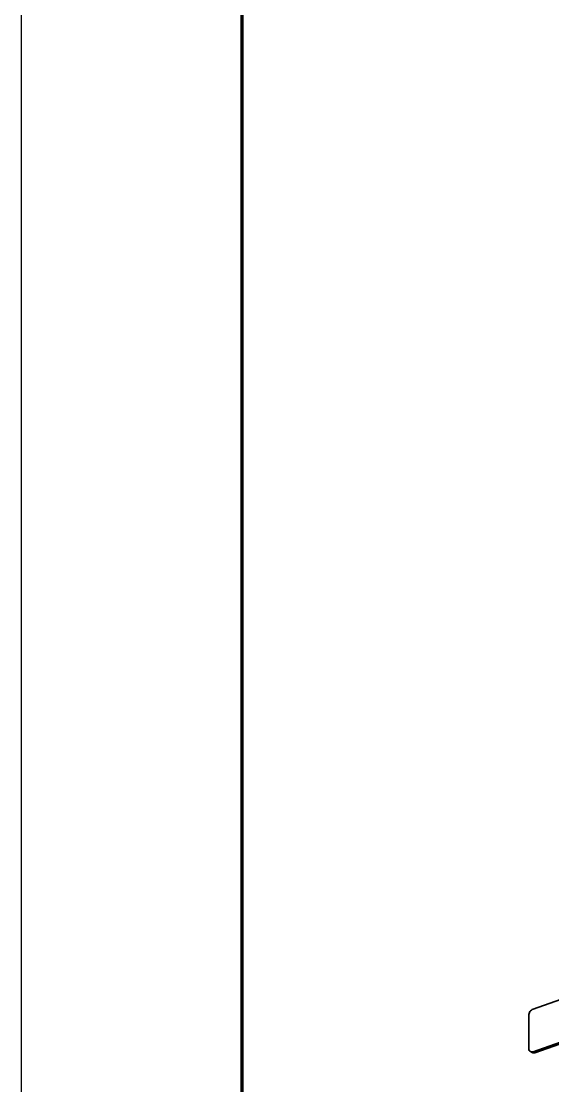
# Model space of a CAD drawing. Header units: millimetres. Extents: x 0 to 420, y 0 to 297.
# Drawn here: x 0 to 48.2, y 130.3 to 226.7 of the extents above; entities that cross this region are included whole.
import ezdxf

# ---------------------------------------------------------------- set-up
doc = ezdxf.new("R2010")
doc.units = ezdxf.units.MM

msp = doc.modelspace()

# ---------------------------------------------------------------- linework, layer by layer
at = {"color": 1, "lineweight": 35}
for p, q in [((46.39, 133.369), (268.352, 210.746)), ((268.509, 210.661), (46.547, 133.284)), ((50.412, 138.641), (46.39, 137.239)), ((46.114, 137.011), (46.066, 136.926)), ((46.174, 137.088), (46.114, 137.011)), ((46.241, 137.153), (46.174, 137.088)), ((46.314, 137.204), (46.241, 137.153)), ((46.39, 137.239), (46.314, 137.204)), ((46.008, 136.744), (46, 136.653)), ((46, 136.653), (46, 133.683)), ((46.03, 136.836), (46.008, 136.744)), ((46.066, 136.926), (46.03, 136.836)), ((46, 133.683), (46.01, 133.585)), ((46.01, 133.585), (46.04, 133.499)), ((46.04, 133.499), (46.088, 133.429)), ((46.088, 133.429), (46.151, 133.38)), ((46.151, 133.38), (46.205, 133.358)), ((46.151, 133.38), (46.307, 133.295)), ((46.205, 133.358), (46.264, 133.349)), ((46.27, 133.32), (46.237, 133.352)), ((46.264, 133.349), (46.326, 133.353)), ((46.307, 133.295), (46.27, 133.32)), ((46.361, 133.273), (46.307, 133.295)), ((46.326, 133.353), (46.39, 133.369)), ((46.42, 133.264), (46.361, 133.273)), ((46.39, 133.369), (46.547, 133.284)), ((46.483, 133.268), (46.42, 133.264)), ((46.547, 133.284), (46.483, 133.268))]:
    msp.add_line(p, q, dxfattribs=at)
at = {"color": 7, "lineweight": 25}
msp.add_lwpolyline([(0, 0), (420, 0), (420, 297), (0, 297)], close=True, dxfattribs=at)
at = {"color": 7, "lineweight": 70}
msp.add_lwpolyline([(20, 5), (415, 5), (415, 292), (20, 292)], close=True, dxfattribs=at)

doc.saveas('drawing.dxf')
